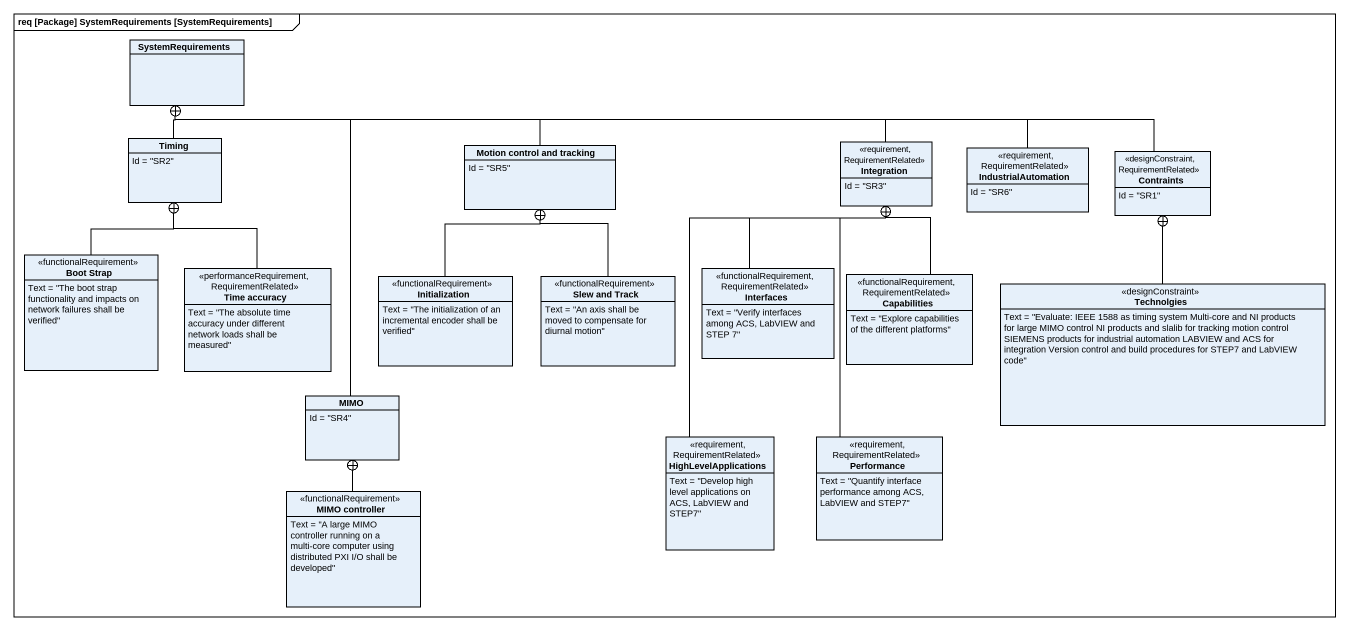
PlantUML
@startuml
mainframe req [Package] SystemRequirements [SystemRequirements]
hide circle
hide empty members
class SystemRequirements
class Timing {
  Id = "SR2"
}
class "Motion control and tracking" as Motion_control_and_tracking {
  Id = "SR5"
}
class Integration <<requirement, RequirementRelated>> {
  Id = "SR3"
}
class IndustrialAutomation <<requirement, RequirementRelated>> {
  Id = "SR6"
}
class Contraints <<designConstraint, RequirementRelated>> {
  Id = "SR1"
}
class "Boot Strap" as Boot_Strap <<functionalRequirement>> {
  Text = "The boot strap functionality and impacts on network failures shall be verified"
}
class "Time accuracy" as Time_accuracy <<performanceRequirement, RequirementRelated>> {
  Text = "The absolute time accuracy under different network loads shall be measured"
}
class Initialization <<functionalRequirement>> {
  Text = "The initialization of an incremental encoder shall be verified"
}
class "Slew and Track" as Slew_and_Track <<functionalRequirement>> {
  Text = "An axis shall be moved to compensate for diurnal motion"
}
class Interfaces <<functionalRequirement, RequirementRelated>> {
  Text = "Verify interfaces among ACS, LabVIEW and STEP 7"
}
class Capabilities <<functionalRequirement, RequirementRelated>> {
  Text = "Explore capabilities of the different platforms"
}
class Technolgies <<designConstraint>> {
  Text = "Evaluate: IEEE 1588 as timing system Multi-core and NI products for large MIMO control NI products and slalib for tracking motion control SIEMENS products for industrial automation LABVIEW and ACS for integration Version control and build procedures for STEP7 and LabVIEW code"
}
class MIMO {
  Id = "SR4"
}
class HighLevelApplications <<requirement, RequirementRelated>> {
  Text = "Develop high level applications on ACS, LabVIEW and STEP7"
}
class Performance <<requirement, RequirementRelated>> {
  Text = "Quantify interface performance among ACS, LabVIEW and STEP7"
}
class "MIMO controller" as MIMO_controller <<functionalRequirement>> {
  Text = "A large MIMO controller running on a multi-core computer using distributed PXI I/O shall be developed"
}
Timing -up-+ SystemRequirements
Motion_control_and_tracking -left-+ SystemRequirements
Integration -left-+ SystemRequirements
IndustrialAutomation -left-+ SystemRequirements
Contraints -left-+ SystemRequirements
Boot_Strap -up-+ Timing
Time_accuracy -up-+ Timing
Initialization -up-+ Motion_control_and_tracking
Slew_and_Track -up-+ Motion_control_and_tracking
Interfaces -up-+ Integration
Capabilities -up-+ Integration
Technolgies -up-+ Contraints
MIMO -up-+ SystemRequirements
HighLevelApplications -up-+ Integration
Performance -up-+ Integration
MIMO_controller -up-+ MIMO
@enduml
